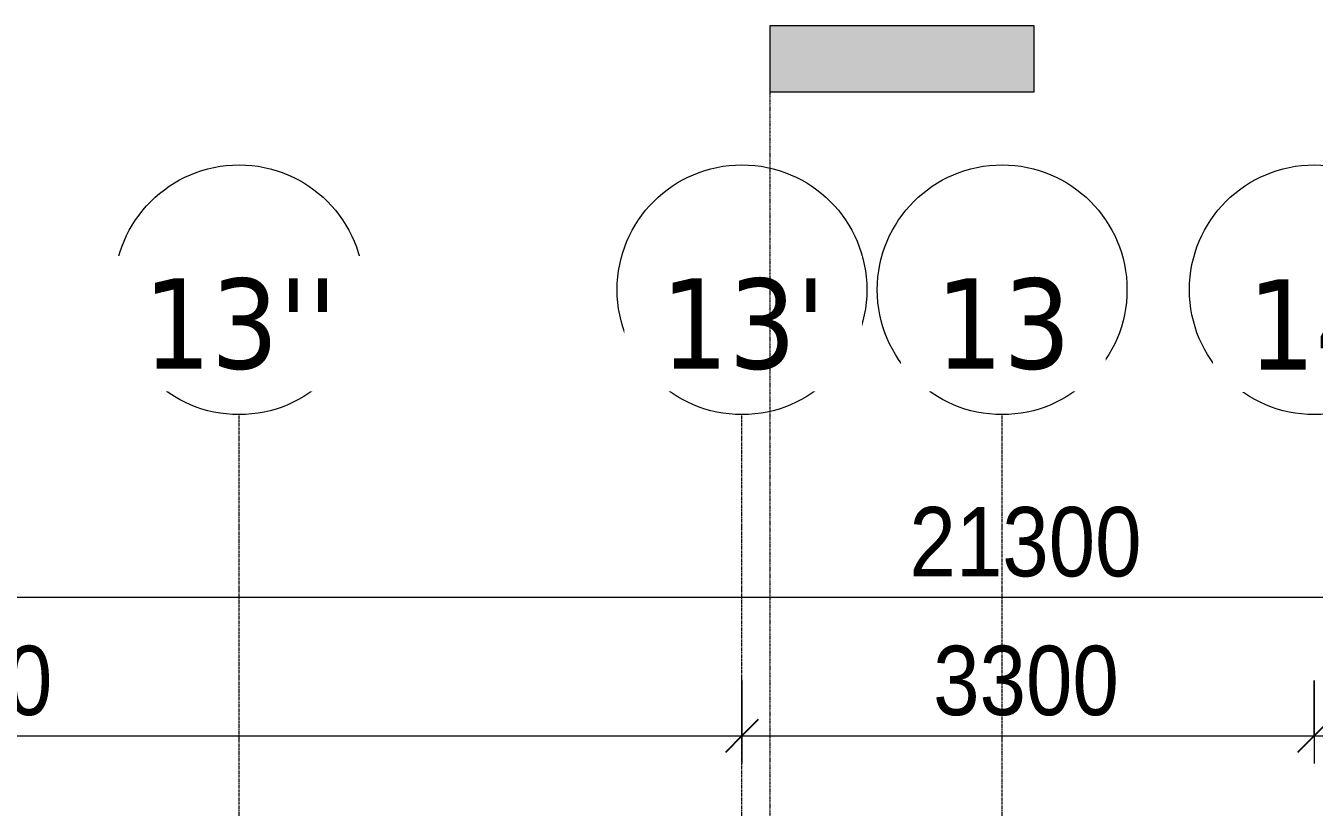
# Model space of a CAD drawing. Header units: millimetres. Extents: x 1591 to 239055, y -15958 to 83255.
# Drawn here: x 206702 to 214132, y 78749 to 83255 of the extents above; entities that cross this region are included whole.
import ezdxf

# ---------------------------------------------------------------- set-up
doc = ezdxf.new("R2010")
doc.units = ezdxf.units.MM
doc.linetypes.add('Dash Dot 3_16_', pattern=[7.9375, 4.7625, -1.5875, 0, -1.5875])
doc.linetypes.add('Grid Line', pattern=[22.225, 12.7, -3.175, 3.175, -3.175])
for name, color, linetype, lineweight in [('A-ANNO-DIMS', 211, 'Continuous', 9), ('A-ANNO-DIMS-160', 211, 'Continuous', 9), ('G-ANNO-SYMB', 111, 'Continuous', 9), ('G-ANNO-SYMB-1', 111, 'Dash Dot 3_16_', 18), ('S-GRID-1', 1, 'Grid Line', 9), ('S-GRID-IDEN', 1, 'Continuous', 9)]:
    doc.layers.add(name, color=color, linetype=linetype, lineweight=lineweight)
doc.styles.add('Tahoma_B', font='tahomabd_0.ttf', dxfattribs={"height": 520})
doc.styles.add('UTM Avo', font='UTM Avo.ttf', dxfattribs={"width": 0.9, "height": 400})
doc.dimstyles.new('1_Dim_chi_tiet_2_5', dxfattribs={"dimscale": 304.8, "dimtxt": 399.720379, "dimasz": 0.629921, "dimexe": 0.524934, "dimexo": 0.0625, "dimgap": 0.052493, "dimtad": 1, "dimdec": 0, "dimrnd": 5, "dimzin": 0, "dimdsep": 46, "dimtxsty": 'UTM Avo', "dimblk1": 'OBLIQUE', "dimblk2": 'OBLIQUE', "dimsah": 1, "dimcen": 0.09, "dimdle": 0.524934, "dimazin": 0, "dimtfac": 1, "dimtdec": 4, "dimtix": 1, "dimtmove": 0, "dimatfit": 3, "dimfxl": 1.049869, "dimfxlon": 1, "dimtvp": 1, "dimtolj": 1, "dimtzin": 0, "dimarcsym": 2})

# ---------------------------------------------------------------- blocks, each defined once
blk = doc.blocks.new('Grid - M_Grid Head - Circle-353313-TKCS_MB TẦNG 6-8')
at = {"layer": 'S-GRID-IDEN'}
blk.add_circle((0, 0), 4.5, dxfattribs=at)
blk = doc.blocks.new('Section - 3_32_ x 3_8_-4701953-TKCS_MB TẦNG 6-8')
at = {"layer": 'G-ANNO-SYMB'}
blk.add_hatch(color=256, dxfattribs=at).paths.add_polyline_path([(0, 9.525), (0, 0), (-2.38125, 0), (-2.38125, 9.525)])
for p, q in [((0, 9.525), (-2.38125, 9.525)), ((-2.38125, 9.525), (-2.38125, 0)), ((0, 0), (0, 9.525)), ((-2.38125, 0), (0, 0))]:
    blk.add_line(p, q, dxfattribs=at)
blk = doc.blocks.new('DIMBLOCK16-TKCS_MB TẦNG 6-8')
at = {"layer": 'A-ANNO-DIMS-160'}
for p, q in [((201832.3, 80280.4), (201832.3, 79800.4)), ((201832.3, 79960.4), (201832.3, 80280.4)), ((223132.3, 80280.4), (223132.3, 79800.4)), ((223132.3, 79960.4), (223132.3, 80280.4)), ((201672.3, 79960.4), (223292.3, 79960.4))]:
    blk.add_line(p, q, dxfattribs=at)
at = {"layer": 'A-ANNO-DIMS-160', "lineweight": 25}
for p, q in [((201832.3, 79960.4), (201928.3, 80056.4)), ((223132.3, 79960.4), (223228.3, 80056.4)), ((201832.3, 79960.4), (201736.3, 79864.4)), ((223132.3, 79960.4), (223036.3, 79864.4))]:
    blk.add_line(p, q, dxfattribs=at)
at = {"layer": 'A-ANNO-DIMS-160', "color": 0, "insert": (211797.6, 80480), "char_height": 400, "width": 1643.295, "attachment_point": 1, "line_spacing_factor": 1.110334, "style": 'UTM Avo'}
blk.add_mtext('21300', dxfattribs=at)
blk = doc.blocks.new('_Oblique')
at = {"color": 0, "linetype": 'ByBlock', "lineweight": -2}
blk.add_line((-0.5, -0.5), (0.5, 0.5), dxfattribs=at)
blk = doc.blocks.new('DIMBLOCK17-TKCS_MB TẦNG 6-8')
at = {"layer": 'A-ANNO-DIMS-160'}
for p, q in [((201832.3, 79480.4), (201832.3, 79000.4)), ((201832.3, 79160.4), (201832.3, 79480.4)), ((210832.3, 79480.4), (210832.3, 79000.4)), ((210832.3, 79160.4), (210832.3, 79480.4)), ((201672.3, 79160.4), (210832.3, 79160.4))]:
    blk.add_line(p, q, dxfattribs=at)
at = {"layer": 'A-ANNO-DIMS-160', "lineweight": 25}
for p, q in [((201832.3, 79160.4), (201928.3, 79256.4)), ((210832.3, 79160.4), (210928.3, 79256.4)), ((201832.3, 79160.4), (201736.3, 79064.4)), ((210832.3, 79160.4), (210736.3, 79064.4))]:
    blk.add_line(p, q, dxfattribs=at)
at = {"layer": 'A-ANNO-DIMS-160', "color": 0, "insert": (205784.5, 79680), "char_height": 400, "width": 1314.636, "attachment_point": 1, "line_spacing_factor": 1.110334, "style": 'UTM Avo'}
blk.add_mtext('9000', dxfattribs=at)
blk = doc.blocks.new('DIMBLOCK18-TKCS_MB TẦNG 6-8')
at = {"layer": 'A-ANNO-DIMS-160'}
for p, q in [((210832.3, 79480.4), (210832.3, 79000.4)), ((210832.3, 79160.4), (210832.3, 79480.4)), ((214132.3, 79480.4), (214132.3, 79000.4)), ((214132.3, 79160.4), (214132.3, 79480.4)), ((210832.3, 79160.4), (214132.3, 79160.4))]:
    blk.add_line(p, q, dxfattribs=at)
at = {"layer": 'A-ANNO-DIMS-160', "lineweight": 25}
for p, q in [((210832.3, 79160.4), (210928.3, 79256.4)), ((214132.3, 79160.4), (214228.3, 79256.4)), ((210832.3, 79160.4), (210736.3, 79064.4)), ((214132.3, 79160.4), (214036.3, 79064.4))]:
    blk.add_line(p, q, dxfattribs=at)
at = {"layer": 'A-ANNO-DIMS-160', "color": 0, "insert": (211934.5, 79680), "char_height": 400, "width": 1314.636, "attachment_point": 1, "line_spacing_factor": 1.110334, "style": 'UTM Avo'}
blk.add_mtext('3300', dxfattribs=at)
blk = doc.blocks.new('DIMBLOCK19-TKCS_MB TẦNG 6-8')
at = {"layer": 'A-ANNO-DIMS-160'}
for p, q in [((214132.3, 79480.4), (214132.3, 79000.4)), ((214132.3, 79160.4), (214132.3, 79480.4)), ((223132.3, 79480.4), (223132.3, 79000.4)), ((223132.3, 79160.4), (223132.3, 79480.4)), ((214132.3, 79160.4), (223292.3, 79160.4))]:
    blk.add_line(p, q, dxfattribs=at)
at = {"layer": 'A-ANNO-DIMS-160', "lineweight": 25}
for p, q in [((214132.3, 79160.4), (214228.3, 79256.4)), ((223132.3, 79160.4), (223228.3, 79256.4)), ((214132.3, 79160.4), (214036.3, 79064.4)), ((223132.3, 79160.4), (223036.3, 79064.4))]:
    blk.add_line(p, q, dxfattribs=at)
at = {"layer": 'A-ANNO-DIMS-160', "color": 0, "insert": (218084.5, 79680), "char_height": 400, "width": 1314.636, "attachment_point": 1, "line_spacing_factor": 1.110334, "style": 'UTM Avo'}
blk.add_mtext('9000', dxfattribs=at)

msp = doc.modelspace()

# ---------------------------------------------------------------- linework, layer by layer
at = {"layer": 'S-GRID-1'}
for p, q in [((207932.3, 77012.5), (207932.3, 81012.5)), ((210832.3, 77012.5), (210832.3, 81012.5)), ((212332.3, 77012.5), (212332.3, 81012.5))]:
    msp.add_line(p, q, dxfattribs=at)

# ---------------------------------------------------------------- block references
at = {"layer": 'G-ANNO-SYMB', "xscale": 159.9999999999999, "yscale": 159.9999999999999, "zscale": 159.9999999999999, "rotation": 269.9999999999996}
msp.add_blockref('Section - 3_32_ x 3_8_-4701953-TKCS_MB TẦNG 6-8', (210992.3, 82873.6), dxfattribs=at)
at = {"layer": 'S-GRID-IDEN', "xscale": 159.9999999999999, "yscale": 159.9999999999999, "zscale": 159.9999999999999}
for p in [(207932.3, 81732.5), (210832.3, 81732.5), (212332.3, 81732.5), (214132.3, 81732.5)]:
    msp.add_blockref('Grid - M_Grid Head - Circle-353313-TKCS_MB TẦNG 6-8', p, dxfattribs=at)

# ---------------------------------------------------------------- dimensions: what is measured, and where the dimension line sits
at = {"layer": 'A-ANNO-DIMS'}
for base, p1, p2, override, picture, middle in [((223132.3, 79960.4), (201832.3, 80280.4), (223132.3, 80280.4), {"dimpost": '<>', "dimfxl": 21300}, 'DIMBLOCK16-TKCS_MB TẦNG 6-8', (212482.3, 80183.4)), ((210832.3, 79160.4), (201832.3, 79480.4), (210832.3, 79480.4), {"dimpost": '<>', "dimfxl": 9000}, 'DIMBLOCK17-TKCS_MB TẦNG 6-8', (206332.3, 79383.4)), ((214132.3, 79160.4), (210832.3, 79480.4), (214132.3, 79480.4), {"dimpost": '<>', "dimfxl": 3300}, 'DIMBLOCK18-TKCS_MB TẦNG 6-8', (212482.3, 79383.4)), ((223132.3, 79160.4), (214132.3, 79480.4), (223132.3, 79480.4), {"dimpost": '<>', "dimfxl": 9000}, 'DIMBLOCK19-TKCS_MB TẦNG 6-8', (218632.3, 79383.4))]:
    dim = msp.add_linear_dim(base=base, p1=p1, p2=p2, dimstyle='1_Dim_chi_tiet_2_5', override=override, dxfattribs=at)
    dim.commit()
    dim.dimension.update_dxf_attribs({"geometry": picture, "text_midpoint": middle})

# ---------------------------------------------------------------- next in the draw order: texts
at = {"layer": 'S-GRID-IDEN', "char_height": 520, "attachment_point": 5, "line_spacing_factor": 0.996129, "style": 'Tahoma_B', "bg_fill": 3, "box_fill_scale": 1.25, "bg_fill_color": 256, "bg_fill_true_color": 13158600, "bg_fill_transparency": 0}
for s, insert, width in [("\\pt2031.9988,4063.9976,6096.0016,8128.0004,10159.9992,12191.998,14224.002,16256.0008,18287.9996,20319.9984,22352.0024,24384.0012,26416,28447.9988,30479.9976,32512.0016,34544.0004,36575.9992,38607.998,40640.002,42672.0008,44703.9996,46735.9984,48768.0024,50800.0012,52832,54863.9988,56895.9976,58928.0016,60960.0004,62991.9992,65023.998;13''", (207939, 81532.7), 1302.4), ("\\pt2031.9988,4063.9976,6096.0016,8128.0004,10159.9992,12191.998,14224.002,16256.0008,18287.9996,20319.9984,22352.0024,24384.0012,26416,28447.9988,30479.9976,32512.0016,34544.0004,36575.9992,38607.998,40640.002,42672.0008,44703.9996,46735.9984,48768.0024,50800.0012,52832,54863.9988,56895.9976,58928.0016,60960.0004,62991.9992,65023.998;13'", (210839, 81532.7), 1112), ('\\pt2031.9988,4063.9976,6096.0016,8128.0004,10159.9992,12191.998,14224.002,16256.0008,18287.9996,20319.9984,22352.0024,24384.0012,26416,28447.9988,30479.9976,32512.0016,34544.0004,36575.9992,38607.998,40640.002,42672.0008,44703.9996,46735.9984,48768.0024,50800.0012,52832,54863.9988,56895.9976,58928.0016,60960.0004,62991.9992,65023.998;13', (212339, 81532.7), 921.6), ('\\pt2031.9988,4063.9976,6096.0016,8128.0004,10159.9992,12191.998,14224.002,16256.0008,18287.9996,20319.9984,22352.0024,24384.0012,26416,28447.9988,30479.9976,32512.0016,34544.0004,36575.9992,38607.998,40640.002,42672.0008,44703.9996,46735.9984,48768.0024,50800.0012,52832,54863.9988,56895.9976,58928.0016,60960.0004,62991.9992,65023.998;14', (214139, 81532.7), 921.6)]:
    msp.add_mtext(s, dxfattribs=dict(at, insert=insert, width=width))

# ---------------------------------------------------------------- next in the draw order: linework, layer by layer
at = {"layer": 'G-ANNO-SYMB-1'}
msp.add_line((210992.3, 82873.6), (210992.3, 13592.5), dxfattribs=at)

doc.saveas('drawing.dxf')
